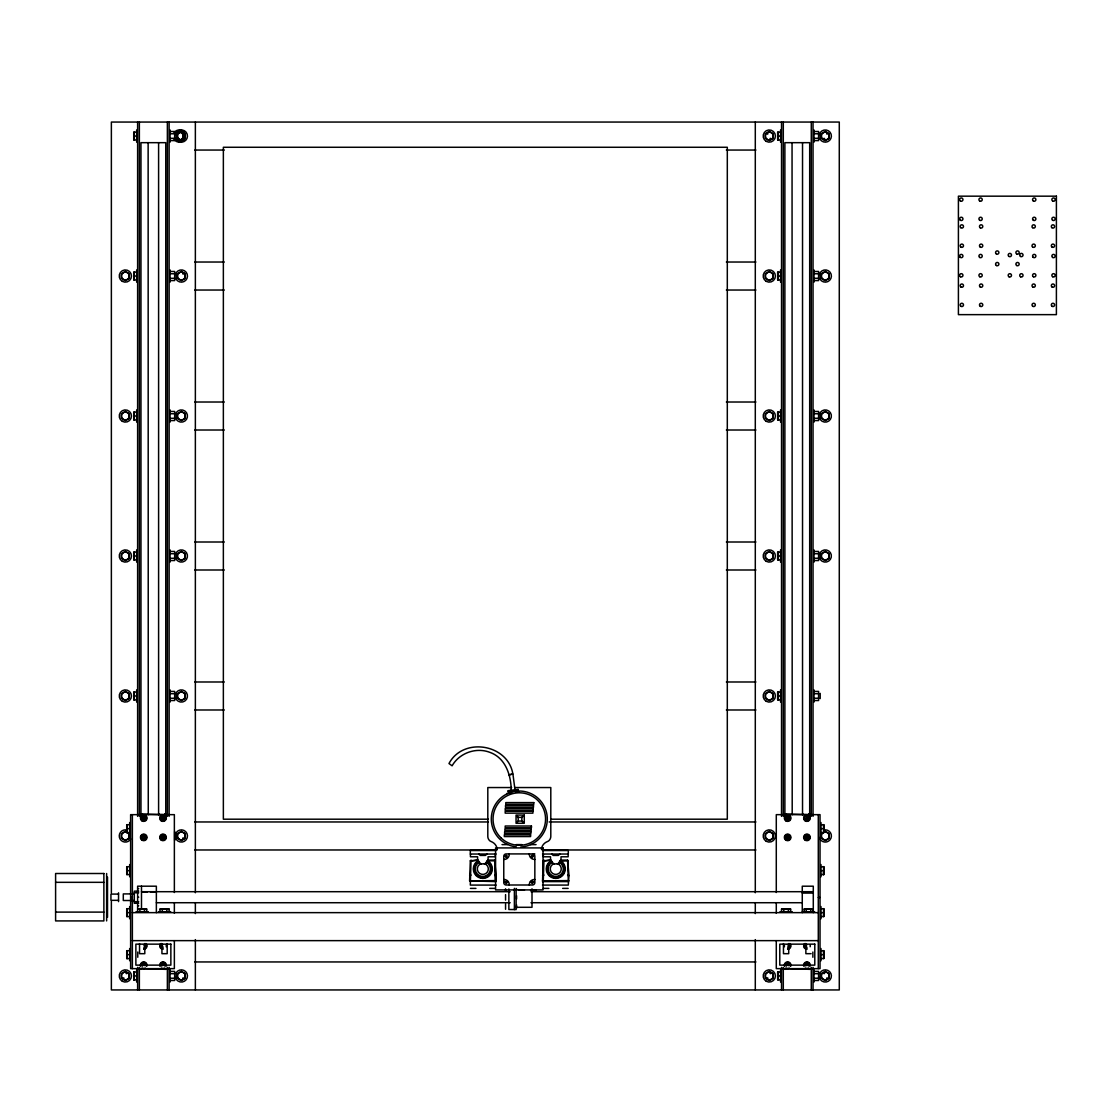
<?xml version="1.0" encoding="UTF-8"?>
<svg xmlns="http://www.w3.org/2000/svg" width="1112" height="1112" viewBox="0 0 1112 1112"><rect width="100%" height="100%" fill="white"/><g stroke="black" fill="none" stroke-linecap="round" stroke-linejoin="round"><path stroke-width="1.5" d="M139.542 943.601L139.542 953.679L144.796 953.679L144.796 943.601M161.935 943.601L161.935 953.679L167.189 953.679L167.189 943.601M783.46 943.601L783.46 953.679L788.714 953.679L788.714 943.601M805.866 943.601L805.866 953.679L811.107 953.679M133.732 138.013L134.079 139.987L134.079 132.119L133.829 137.026M133.829 277.013L134.079 279.974L134.079 272.092M133.732 417.987L134.079 419.961L134.079 412.079M133.829 556.973L134.079 559.934L134.079 552.066M133.732 697.947L134.079 699.921L134.079 692.039L133.829 695.014M127.088 874.588L127.088 866.707L126.824 867.68M777.747 135.08L778.011 132.119L778.011 139.987M777.747 137.026L777.747 139.014M777.747 275.067L778.011 272.092L778.011 279.974M777.747 277.013L777.747 279.001M778.011 419.961L778.011 412.079L777.747 413.052M778.011 559.934L778.011 552.066M777.649 697.947L778.011 699.921L778.011 692.039M778.011 972.013L778.011 979.88L777.747 976.92M777.747 972.986L777.747 974.974M823.825 827.676L823.575 824.715L823.575 832.596L823.825 831.623M823.922 868.681L823.575 866.707L823.575 874.588L823.575 870.654L820.99 870.654M823.825 911.673L823.575 916.58L823.575 908.712L823.922 910.672M823.825 957.599L823.575 958.572L823.575 950.704L823.922 956.612M127.088 828.648L127.088 832.596L127.088 824.715L127.088 828.648L129.659 828.648M126.726 868.681L126.824 873.615M126.824 915.607L127.088 908.712L127.088 916.58M127.088 954.638L127.088 958.572L127.088 950.704L127.088 954.638L129.659 954.638M134.079 975.947L134.079 979.88L134.079 972.013L134.079 975.947L136.665 975.947M141.544 813.956L140.835 814.651L141.127 813.956M141.544 814.651L141.836 813.956M165.605 969.33L165.896 968.635L165.188 969.33M480.078 864.135L477.743 860.09L471.002 861.077L470.306 885.082L496.091 885.082M470.598 880.885L495.354 880.593L494.659 860.09L487.918 860.09L485.583 864.135M550.676 860.09L543.935 861.077L543.24 881.594L542.545 880.885L543.24 860.799L550.676 860.09L553.011 864.135M543.532 880.885L568.288 880.593L567.593 860.09L560.851 860.09L558.516 864.135M785.461 813.956L784.766 814.651L785.058 813.956M785.461 814.651L785.753 813.956M809.522 969.33L809.814 968.635L809.119 969.33M158.46 814.651L158.863 813.956M477.34 860.799L478.424 861.272A8.813 8.813 0 0 0 476.075 874.574A8.813 8.813 0 0 0 489.586 874.574A8.813 8.813 0 0 0 487.237 861.272L488.154 861.091L487.918 860.09M550.273 860.799L551.357 861.272A8.813 8.813 0 0 0 549.008 874.574A8.813 8.813 0 0 0 562.519 874.574A8.813 8.813 0 0 0 560.17 861.272L567.301 860.799M802.377 814.651L802.781 813.956M140.14 814.651L140.835 813.956L166.591 814.651M166.591 968.635L165.896 969.33L140.14 968.635M496.091 881.594L469.611 880.885L470.306 860.799L477.743 860.09M486.861 854.03L485.457 855.434L480.203 855.434L478.799 854.03M494.659 860.09L496.063 875.519L496.063 880.885L495.354 881.594L495.076 880.885M559.795 854.03L558.391 855.434L553.137 855.434L551.747 854.03M567.593 860.09L568.996 875.519L568.288 885.082L542.503 885.082M784.057 814.651L784.766 813.956L810.509 814.651M810.509 968.635L809.814 969.33L784.057 968.635M477.507 861.091L476.103 862.175A9.521 9.521 0 0 0 476.103 875.644A9.521 9.521 0 0 0 489.572 875.644A9.521 9.521 0 0 0 489.572 862.175L488.154 861.091M531.731 855.531L531.216 856.768L532.273 857.588L533.343 856.198L531.731 855.531L533.301 855.628M550.44 861.091L549.036 862.175A9.521 9.521 0 0 0 549.036 875.644A9.521 9.521 0 0 0 562.505 875.644A9.521 9.521 0 0 0 562.505 862.175L561.087 861.091M143.851 947.285L144.977 946.479L143.587 944.547M162.88 944.547L161.754 945.339L163.144 947.285M787.782 947.285L788.769 945.117L787.518 944.547M806.798 944.547L805.811 946.715L807.062 947.285M175.307 133.774L179.24 131.508L183.188 133.774L183.188 138.319L179.24 140.599L175.307 138.319M137.624 911.687L137.624 909.102L142.169 908.754L146.714 909.102L146.714 911.687M160.017 911.687L160.017 909.102L164.562 908.754L169.107 909.102L169.107 911.687M781.541 911.687L781.541 909.102L786.087 908.754L790.632 909.102L790.632 911.687M803.948 911.687L804.504 908.851L811.899 908.754L813.039 909.102L813.039 911.687M137.624 909.102L139.89 909.102L139.89 911.687M160.017 909.102L162.296 909.102L162.296 911.687M781.541 909.102L783.821 909.102L783.821 911.687M803.948 909.102L806.214 909.102L806.214 911.687M495.229 854.03L495.229 856.782L488.071 856.782L488.071 859.548L485.04 863.913L480.634 863.913L477.59 859.548L477.59 856.782L470.432 856.782L470.432 854.03M494.659 861.077L495.354 860.799M469.611 880.885L470.306 880.593M494.659 875.116L495.354 874.824M495.354 875.811L496.063 875.519M568.162 854.03L568.162 856.782L561.004 856.782L561.004 859.548L557.974 863.913L553.567 863.913L550.537 859.548L550.537 856.782L543.365 856.782L543.365 854.03M567.593 861.077L568.288 860.799M542.545 880.885L543.24 880.593M567.593 875.116L568.288 874.824M568.288 875.811L568.996 875.519M509.157 775.022L510.519 774.577M510.992 774.425L512.84 773.841C507.823 743.9 463.162 736.686 448.984 763.541L452.097 765.807C459.381 753.019 476.033 747.028 489.78 752.324C505.779 757.897 511.298 775.815 511.228 791.244M509.06 774.689L512.938 774.174L515.12 790.729M507.85 790.729L518.261 789.353M507.962 791.591L518.373 790.229M506.669 793.523L511.659 792.87M515.996 792.3L519.221 791.883M170.066 131.508L174.667 131.508L174.667 140.599L170.066 140.599M813.998 131.508L818.585 131.508L818.585 140.599L813.998 140.599M136.665 132.119L133.732 132.119L133.732 139.987L136.665 139.987M780.582 132.119L777.649 132.119L777.649 139.987L780.582 139.987M170.066 133.774L174.667 133.774M813.998 133.774L818.585 133.774M134.079 136.053L136.665 136.053M778.011 136.053L780.582 136.053M170.066 138.319L174.667 138.319M813.998 138.319L818.585 138.319M194.767 150.05L224.29 150.05M726.358 150.05L755.896 150.05M194.767 262.029L224.29 262.029M726.358 262.029L755.896 262.029M170.066 271.481L174.667 271.481L174.667 280.585L170.066 280.585M813.998 271.481L818.585 271.481L818.585 280.585L813.998 280.585M136.665 272.092L133.732 272.092L133.732 279.974L136.665 279.974M780.582 272.092L777.649 272.092L777.649 279.974L780.582 279.974M170.066 273.76L174.667 273.76M813.998 273.76L818.585 273.76M136.665 276.04L134.079 276.04L133.732 274.066M778.011 276.04L780.582 276.04M170.066 278.306L174.667 278.306M813.998 278.306L818.585 278.306M194.767 290.037L224.29 290.037M726.358 290.037L755.896 290.037M194.767 402.016L224.29 402.016M726.358 402.016L755.896 402.016M170.066 411.468L174.667 411.468L174.667 420.572L170.066 420.572M813.998 411.468L818.585 411.468L818.585 420.572L813.998 420.572M136.665 412.079L133.732 412.079L133.732 419.961L136.665 419.961M780.582 412.079L777.649 412.079L777.649 419.961L780.582 419.961M170.066 413.747L174.667 413.747M813.998 413.747L818.585 413.747M136.665 416.013L134.079 416.013L133.732 414.053M778.011 416.013L780.582 416.013M170.066 418.293L174.667 418.293M813.998 418.293L818.585 418.293M194.767 430.01L224.29 430.01M726.358 430.01L755.896 430.01M194.767 542.003L224.29 542.003M726.358 542.003L755.896 542.003M170.066 551.455L174.667 551.455L174.667 560.545L170.066 560.545M813.998 551.455L818.585 551.455L818.585 560.545L813.998 560.545M136.665 552.066L133.732 552.066L133.732 559.934L136.665 559.934M780.582 552.066L777.649 552.066L777.649 559.934L780.582 559.934M170.066 553.72L174.667 553.72M813.998 553.72L818.585 553.72M134.079 556L136.665 556M778.011 556L780.582 556M170.066 558.28L174.667 558.28M813.998 558.28L818.585 558.28M194.767 569.997L224.29 569.997M726.358 569.997L755.896 569.997M194.767 681.99L224.29 681.99M726.358 681.99L755.896 681.99M170.066 691.428L174.667 691.428L174.667 700.532L170.066 700.532M813.998 691.428L818.585 691.428L818.585 700.532L813.998 700.532M136.665 692.039L133.732 692.039L133.732 699.921L136.665 699.921M780.582 692.039L777.649 692.039L777.649 699.921L780.582 699.921M170.066 693.707L174.667 693.707M813.998 693.707L818.585 693.707M134.079 695.987L136.665 695.987M778.011 695.987L780.582 695.987M170.066 698.253L174.667 698.253M813.998 698.253L818.585 698.253M194.767 709.984L224.29 709.984M726.358 709.984L755.896 709.984M511.645 787.546L487.807 787.546L487.807 836.363A5.907 5.907 0 0 0 490.142 841.061L492.588 842.257A9.16 9.16 0 0 1 497.203 849.29M515.037 787.546L550.801 787.546L550.801 836.363A5.907 5.907 0 0 1 548.452 841.061L546.006 842.257A9.16 9.16 0 0 0 541.391 849.29M488.321 819.197L223.359 819.197L223.359 147.27L727.304 147.27L727.304 819.197L550.662 819.197M194.767 821.963L488.363 821.963M549.161 821.963L755.896 821.963M129.659 824.715L126.726 824.715L126.726 832.596L129.659 832.596M820.99 824.715L823.922 824.715L823.922 832.596L820.99 832.596M820.99 828.648L823.575 828.648L823.922 830.622M502.012 844.606L507.517 844.606M516.274 844.606L521.792 844.606M530.549 844.606L536.053 844.606M194.767 849.971L497.05 849.971M542.211 849.971L755.896 849.971M496.091 850.527L470.306 850.527L470.306 854.03L496.091 854.03M542.503 850.527L568.288 850.527L568.288 854.03L542.503 854.03M534.844 853.919L505.974 853.919A2.405 2.405 0 0 0 503.764 856.143L503.764 882.789A2.405 2.405 0 0 0 505.974 884.999L532.62 884.999A2.405 2.405 0 0 0 534.844 882.789L534.844 856.143A2.405 2.405 0 0 0 532.62 853.919M505.585 855.628L506.419 855.628M488.321 860.799L494.367 860.799M129.659 866.707L126.726 866.707L126.726 874.588L129.659 874.588M820.99 866.707L823.922 866.707L823.922 874.588L820.99 874.588M127.088 870.654L129.659 870.654M504.681 881.594L508.128 881.594M530.48 881.594L533.913 881.594M542.503 881.594L568.288 881.594L568.01 880.885M55.6 882.33L103.875 882.33M470.432 888.391L475.95 888.391M489.725 888.391L495.229 888.391M543.365 888.391L548.883 888.391M562.658 888.391L568.162 888.391M137.624 888.641L138.722 888.641M518.97 890.142L524.489 890.142M530.521 890.142L536.026 890.142M138.722 891.143L134.316 891.143L134.316 903.278L138.722 903.278M141.488 891.699L510.186 891.699M530.994 891.699L801.557 891.699M802.266 891.699L813.289 891.699M142.03 891.977L147.548 891.977M150.301 891.977L155.819 891.977M805.032 891.977L810.537 891.977M134.316 892.755L138.722 892.755M802.266 893.075L813.289 893.075M134.316 893.909L123.293 893.909L123.293 900.511L134.316 900.511M118.539 894.09L110.936 894.09L110.936 900.331L118.539 900.331M137.624 897.217L138.722 897.217M130.618 897.481L132.37 897.481M818.293 897.481L820.03 897.481M134.316 901.693L138.722 901.693M156.361 902.722L510.186 902.722M530.994 902.722L801.557 902.722M137.624 905.78L138.722 905.78M515.982 907.295L532.009 907.295L532.009 888.78M129.659 908.712L126.726 908.712L126.726 916.58L129.659 916.58M146.047 908.754L137.624 908.782L137.624 886.194L156.361 886.194L156.361 912.646M160.684 908.754L168.44 908.754M782.209 908.754L789.965 908.754M804.615 908.754L812.372 908.754M820.99 908.712L823.922 908.712L823.922 916.58L820.99 916.58M136.053 911.687L148.285 911.687M158.446 911.687L170.678 911.687M779.971 911.687L792.203 911.687M802.377 911.687L814.609 911.687M55.6 912.104L103.875 912.104M127.088 912.646L129.659 912.646M132.37 912.646L818.293 912.646M820.99 912.646L823.575 912.646M132.37 940.641L818.293 940.641M129.659 950.704L126.726 950.704L126.726 958.572L129.659 958.572M820.99 950.704L823.922 950.704L823.922 958.572L820.99 958.572M820.99 954.638L823.575 954.638M194.767 961.949L755.896 961.949M170.066 971.401L174.667 971.401L174.667 980.492L170.066 980.492M813.998 971.401L818.585 971.401L818.585 980.492L813.998 980.492M136.665 972.013L133.732 972.013L133.732 979.88L136.665 979.88M780.582 972.013L777.649 972.013L777.649 979.88L780.582 979.88M170.066 973.681L174.667 973.681M813.998 973.681L818.585 973.681M778.011 975.947L780.582 975.947M170.066 978.226L174.667 978.226M813.998 978.226L818.585 978.226M543.24 860.799L543.935 861.077M568.288 880.593L568.996 880.885M543.24 874.824L543.935 875.116M542.545 875.519L543.24 875.811M470.306 860.799L471.002 861.077M495.354 880.593L496.063 880.885M470.306 874.824L471.002 875.116M469.611 875.519L470.306 875.811M813.039 909.102L810.759 909.102L810.759 911.687M790.632 909.102L788.366 909.102L788.366 911.687M169.107 909.102L166.842 909.102L166.842 911.687M146.714 909.102L144.435 909.102L144.435 911.687M809.119 813.956L809.814 814.651L809.522 813.956M785.461 969.33L784.766 968.635L785.058 969.33M165.188 813.956L165.896 814.651L165.605 813.956M791.8 813.956L792.203 814.651L792.05 142.67M560.851 860.09L561.268 860.799M147.868 813.956L148.271 814.651L148.132 142.67M808.827 813.956L809.119 814.651M785.461 968.635L785.753 969.33M543.935 860.09L544.227 860.799M471.002 860.09L471.293 860.799M164.91 813.956L165.188 814.651M140.835 968.635L141.127 969.33M777.649 414.053L777.747 415.04M777.649 417.987L777.747 418.974M777.649 554.026L777.747 555.027M777.649 557.974L777.747 558.961M808.188 965.772L806.798 963.826L805.811 966.008M777.649 694.013L777.747 695.014M788.894 965.772L787.518 963.826L786.518 966.008M133.732 554.026L133.829 555.027M164.27 965.772L162.88 963.826L161.893 966.008M144.977 965.772L143.587 963.826L142.6 966.008M820.99 822.532L820.99 834.764M820.99 864.538L820.99 876.77M820.99 906.53L820.99 918.762M820.99 948.522L820.99 960.754M820.197 133.426L820.197 138.68M820.197 273.413L820.197 278.653M820.197 413.386L820.197 418.64M820.197 553.373L820.197 558.627M820.197 693.36L820.197 698.614M820.197 973.32L820.197 978.574M818.293 814.651L818.293 968.635M813.998 129.937L813.998 142.169M813.998 269.924L813.998 282.156M813.998 409.897L813.998 422.129M813.998 549.884L813.998 562.116M813.998 689.871L813.998 702.103M813.998 969.831L813.998 982.063M813.289 912.646L813.289 886.194L802.266 886.194L802.266 912.646M813.039 122.056L813.039 816.375M812.872 952.011L812.872 957.265M813.039 967.384L813.039 989.944M811.287 122.056L811.287 816.375M811.287 967.384L811.287 989.944M809.689 814.762L809.689 142.67L784.891 142.67L784.891 814.762M802.53 142.67L802.53 814.762M783.293 122.056L783.293 816.375M783.293 967.384L783.293 989.944M781.541 122.056L781.541 816.375M781.541 967.384L781.541 989.944M780.582 129.937L780.582 142.169M780.582 269.924L780.582 282.156M780.582 409.897L780.582 422.129M780.582 549.884L780.582 562.116M780.582 689.871L780.582 702.103M780.582 969.831L780.582 982.063M776.287 892.505L776.287 814.651L820.03 814.651L820.03 968.635L776.287 968.635L776.287 940.641M776.287 902.888L776.287 913.272M755.298 122.056L755.298 892.741M755.298 903.152L755.298 913.577M755.298 939.612L755.298 989.944M516.58 889.044L516.58 889.864M516.58 895.716L516.58 899.024M516.58 904.876L516.58 908.184M516.135 888.46L516.135 909.588L508.865 909.505L508.865 888.933M514.383 888.349L514.383 909.588M505.557 888.794L505.557 890.976M505.557 894.618L505.557 900.136M505.557 903.778L505.557 909.282M195.364 122.056L195.364 892.741M195.364 903.152L195.364 913.577M195.364 939.612L195.364 989.944M176.28 133.426L176.28 138.68M176.28 273.413L176.28 278.653M176.28 413.386L176.28 418.64M176.28 553.373L176.28 558.627M176.28 693.36L176.28 698.614M176.28 833.347L176.28 838.587M176.28 973.32L176.28 978.574M174.667 831.415L174.667 840.519M174.362 892.505L174.362 814.651L130.618 814.651L130.618 968.635L174.362 968.635L174.362 940.641M174.362 902.888L174.362 913.272M170.066 129.937L170.066 142.169M170.066 269.924L170.066 282.156M170.066 409.897L170.066 422.129M170.066 549.884L170.066 562.116M170.066 689.871L170.066 702.103M170.066 969.831L170.066 982.063M169.121 122.056L169.121 816.375M169.121 967.384L169.121 989.944M167.37 122.056L167.37 816.375M167.37 967.384L167.37 989.944M165.771 814.762L165.771 142.67L140.96 142.67L140.96 814.762M158.599 142.67L158.599 814.762M141.488 886.194L141.488 909.421M139.361 122.056L139.361 816.375M139.361 967.384L139.361 989.944M137.777 952.011L137.777 957.265M137.624 122.056L137.624 816.375M137.624 967.384L137.624 989.944M136.665 129.937L136.665 142.169M136.665 269.924L136.665 282.156M136.665 409.897L136.665 422.129M136.665 549.884L136.665 562.116M136.665 689.871L136.665 702.103M136.665 969.831L136.665 982.063M132.37 814.651L132.37 968.635M129.659 822.532L129.659 834.764M129.659 864.538L129.659 876.77M129.659 906.53L129.659 918.762M129.659 948.522L129.659 960.754M118.539 892.797L118.539 901.623M111.367 892.741L111.367 122.056L839.282 122.056L839.282 989.944L111.367 989.944L111.367 901.429M107.516 877.09L107.516 917.331M106.627 873.504L106.627 920.917M484.262 863.593A5.504 5.504 0 0 1 487.348 872.072A5.504 5.504 0 0 1 478.313 872.072A5.504 5.504 0 0 1 481.413 863.593M486.611 862.37A7.548 7.548 0 0 1 488.613 873.768A7.548 7.548 0 0 1 477.048 873.768A7.548 7.548 0 0 1 479.063 862.37M487.028 861.647A8.396 8.396 0 0 1 489.266 874.31A8.396 8.396 0 0 1 476.409 874.31A8.396 8.396 0 0 1 478.633 861.647M559.544 862.37A7.548 7.548 0 0 1 561.546 873.768A7.548 7.548 0 0 1 549.981 873.768A7.548 7.548 0 0 1 551.997 862.37M559.962 861.647A8.396 8.396 0 0 1 562.199 874.31A8.396 8.396 0 0 1 549.342 874.31A8.396 8.396 0 0 1 551.566 861.647M557.195 863.593A5.504 5.504 0 0 1 560.281 872.072A5.504 5.504 0 0 1 551.246 872.072A5.504 5.504 0 0 1 554.346 863.593M503.764 879.495A5.185 5.185 0 0 1 509.268 884.999M529.326 884.999A5.087 5.087 0 0 1 534.844 879.495M534.844 859.437A5.185 5.185 0 0 1 529.326 853.919M509.268 853.919A5.087 5.087 0 0 1 503.764 859.437M516.371 846.885A27.995 27.995 0 0 1 495.813 803.781A27.995 27.995 0 0 1 543.546 805.046A27.995 27.995 0 0 1 520.763 846.996M789.02 943.532A2.752 2.752 0 0 1 787.643 948.675M789.075 945.089A1.654 1.654 0 0 1 789.298 945.909M806.937 948.675A2.752 2.752 0 0 1 805.561 943.532M805.769 947.077A1.654 1.654 0 0 1 805.505 946.743M804.268 965.911A2.752 2.752 0 0 1 806.937 962.45A2.752 2.752 0 0 1 809.592 965.911M805.338 964.771A1.654 1.654 0 0 1 807.368 963.604A1.654 1.654 0 0 1 808.535 965.633M784.989 965.911A2.752 2.752 0 0 1 787.643 962.45A2.752 2.752 0 0 1 790.312 965.911M786.045 965.633A1.654 1.654 0 0 1 787.213 963.604A1.654 1.654 0 0 1 789.242 964.771M789.075 818.918A1.654 1.654 0 0 1 786.476 819.252A1.654 1.654 0 0 1 786.823 816.653M787.643 816.43A1.654 1.654 0 0 1 789.298 818.084M805.769 816.917A1.654 1.654 0 0 1 808.202 817.028A1.654 1.654 0 0 1 807.882 819.447A1.654 1.654 0 0 1 805.505 818.918M805.338 836.947A1.654 1.654 0 0 1 807.882 836.029A1.654 1.654 0 0 1 807.882 838.726A1.654 1.654 0 0 1 805.338 837.809M789.242 837.809A1.654 1.654 0 0 1 786.698 838.726A1.654 1.654 0 0 1 786.698 836.029A1.654 1.654 0 0 1 789.242 836.947M145.102 943.532A2.752 2.752 0 0 1 143.726 948.675M145.158 945.089A1.654 1.654 0 0 1 145.38 945.909M163.005 948.675A2.752 2.752 0 0 1 161.629 943.532M161.838 947.077A1.654 1.654 0 0 1 161.574 946.743M160.35 965.911A2.752 2.752 0 0 1 163.005 962.45A2.752 2.752 0 0 1 165.674 965.911M161.421 965.633A1.654 1.654 0 0 1 163.005 963.548A1.654 1.654 0 0 1 164.604 965.633M141.057 965.911A2.752 2.752 0 0 1 143.726 962.45A2.752 2.752 0 0 1 146.381 965.911M142.127 965.633A1.654 1.654 0 0 1 143.295 963.604A1.654 1.654 0 0 1 145.324 964.771M145.158 818.918A1.654 1.654 0 0 1 142.558 819.252A1.654 1.654 0 0 1 142.892 816.653M144.157 816.486A1.654 1.654 0 0 1 145.38 818.084M145.324 837.809A1.654 1.654 0 0 1 142.767 838.726A1.654 1.654 0 0 1 142.767 836.029A1.654 1.654 0 0 1 145.324 836.947M145.38 968.066A3.308 3.308 0 0 1 142.072 968.066M140.529 966.064A3.308 3.308 0 0 1 143.726 961.894A3.308 3.308 0 0 1 146.923 966.064M146.061 943.574A3.308 3.308 0 0 1 143.726 949.217M166.202 945.061A3.308 3.308 0 0 1 166.202 946.771M163.005 949.217A3.308 3.308 0 0 1 160.67 943.574M159.822 966.064A3.308 3.308 0 0 1 163.005 961.894A3.308 3.308 0 0 1 166.202 966.064M164.659 968.066A3.308 3.308 0 0 1 161.351 968.066M823.7 830.052A6.116 6.116 0 0 1 831.192 834.389A6.116 6.116 0 0 1 826.869 841.867A6.116 6.116 0 0 1 819.377 837.544M819.377 554.415A6.116 6.116 0 0 1 828.787 550.996A6.116 6.116 0 0 1 828.787 561.004A6.116 6.116 0 0 1 819.377 557.585M824.604 138.583A2.627 2.627 0 0 1 823.978 138.319M826.591 133.774A2.627 2.627 0 0 1 827.147 134.191M819.377 134.469A6.116 6.116 0 0 1 828.343 130.757A6.116 6.116 0 0 1 829.608 140.376A6.116 6.116 0 0 1 819.989 139.111M827.147 977.809A2.627 2.627 0 0 1 826.591 978.226M823.978 973.681A2.627 2.627 0 0 1 824.604 973.417M819.989 972.889A6.116 6.116 0 0 1 829.608 971.624A6.116 6.116 0 0 1 828.343 981.243A6.116 6.116 0 0 1 819.377 977.531M819.377 274.455A6.116 6.116 0 0 1 828.343 270.73A6.116 6.116 0 0 1 829.608 280.363A6.116 6.116 0 0 1 819.989 279.098M819.377 414.428A6.116 6.116 0 0 1 828.787 411.009A6.116 6.116 0 0 1 828.787 421.031A6.116 6.116 0 0 1 819.377 417.598M770.602 138.319A2.627 2.627 0 0 1 769.977 138.583M767.433 134.191A2.627 2.627 0 0 1 767.975 133.774M767.975 978.226A2.627 2.627 0 0 1 767.433 977.809M769.977 973.417A2.627 2.627 0 0 1 770.602 973.681M175.46 694.402A6.116 6.116 0 0 1 184.87 690.969A6.116 6.116 0 0 1 184.87 700.991A6.116 6.116 0 0 1 175.46 697.572M175.46 414.428A6.116 6.116 0 0 1 184.87 411.009A6.116 6.116 0 0 1 184.87 421.031A6.116 6.116 0 0 1 175.46 417.598M182.674 133.774A2.627 2.627 0 0 1 183.216 134.191M175.46 134.469A6.116 6.116 0 0 1 184.425 130.757A6.116 6.116 0 0 1 185.69 140.376A6.116 6.116 0 0 1 176.071 139.111M175.46 554.415A6.116 6.116 0 0 1 184.87 550.996A6.116 6.116 0 0 1 184.87 561.004A6.116 6.116 0 0 1 175.46 557.585M183.216 837.822A2.627 2.627 0 0 1 182.674 838.239M176.071 832.902A6.116 6.116 0 0 1 185.69 831.637A6.116 6.116 0 0 1 184.425 841.27A6.116 6.116 0 0 1 175.46 837.544M183.216 977.809A2.627 2.627 0 0 1 182.674 978.226M176.071 972.889A6.116 6.116 0 0 1 185.69 971.624A6.116 6.116 0 0 1 184.425 981.243A6.116 6.116 0 0 1 175.46 977.531M182.674 273.76A2.627 2.627 0 0 1 183.216 274.178M175.46 274.455A6.116 6.116 0 0 1 184.425 270.73A6.116 6.116 0 0 1 185.69 280.363A6.116 6.116 0 0 1 176.071 279.098M124.057 978.226A2.627 2.627 0 0 1 123.515 977.809M126.045 973.417A2.627 2.627 0 0 1 126.685 973.681M130.66 839.018A6.116 6.116 0 0 1 122.779 841.506A6.116 6.116 0 0 1 119.623 833.875A6.116 6.116 0 0 1 126.949 830.052M176.224 133.523A3.934 3.934 0 0 1 181.951 133.19A3.934 3.934 0 0 1 181.951 138.917A3.934 3.934 0 0 1 176.224 138.583M178.559 138.583A2.627 2.627 0 0 1 177.934 138.319M173.945 132.995A6.116 6.116 0 0 1 183.174 131.369A6.116 6.116 0 0 1 183.174 140.737A6.116 6.116 0 0 1 173.945 139.111M810.134 945.061A3.308 3.308 0 0 1 810.134 946.771M806.937 949.217A3.308 3.308 0 0 1 804.601 943.574M803.74 966.064A3.308 3.308 0 0 1 806.937 961.894A3.308 3.308 0 0 1 810.134 966.064M808.591 968.066A3.308 3.308 0 0 1 805.283 968.066M789.979 943.574A3.308 3.308 0 0 1 787.643 949.217M784.447 946.771A3.308 3.308 0 0 1 784.447 945.061M784.447 966.064A3.308 3.308 0 0 1 787.643 961.894A3.308 3.308 0 0 1 790.841 966.064M789.298 968.066A3.308 3.308 0 0 1 785.989 968.066M505.251 856.198C506.599 860.41 508.531 853.224 505.251 856.198M505.251 882.15C506.599 886.361 508.531 879.189 505.251 882.15M531.216 882.15C532.565 886.361 534.483 879.189 531.216 882.15M143.587 816.722L142.475 817.515L143.851 819.461L144.838 817.292L143.587 816.722M162.88 816.722L161.754 817.515L163.144 819.461L164.131 817.292L162.88 816.722M143.587 836.002L142.475 836.808L143.851 838.754L144.838 836.572L143.587 836.002M162.88 836.002L161.754 836.808L163.144 838.754L164.131 836.572L162.88 836.002M787.518 816.722L786.518 818.891L787.782 819.461L788.769 817.292L787.518 816.722M806.798 816.722L805.811 818.891L807.062 819.461L808.049 817.292L806.798 816.722M787.518 836.002L786.518 838.184L787.782 838.754L788.769 836.572L787.518 836.002M806.798 836.002L805.686 836.808L807.062 838.754L808.049 836.572L806.798 836.002M181.367 131.508L177.42 133.774L177.42 138.319L181.367 140.599L185.301 138.319L185.301 133.774L181.367 131.508M125.364 271.481L121.43 273.76L121.43 278.306L125.364 280.585L129.312 278.306L129.312 273.76L125.364 271.481M181.367 271.481L177.42 273.76L177.42 278.306L181.367 280.585L185.301 278.306L185.301 273.76L181.367 271.481M125.364 411.468L121.43 413.747L121.43 418.293L125.364 420.558L129.312 418.293L129.312 413.747L125.364 411.468M181.367 411.468L177.42 413.747L177.42 418.293L181.367 420.558L185.301 418.293L185.301 413.747L181.367 411.468M769.296 131.508L765.362 133.774L765.362 138.319L769.296 140.599L773.229 138.319L773.229 133.774L769.296 131.508M825.285 131.508L821.351 133.774L821.351 138.319L825.285 140.599L829.218 138.319L829.218 133.774L825.285 131.508M125.364 551.455L121.43 553.72L121.43 558.28L125.364 560.545L129.312 558.28L129.312 553.72L125.364 551.455M181.367 551.455L177.42 553.72L177.42 558.28L181.367 560.545L185.301 558.28L185.301 553.72L181.367 551.455M769.296 271.481L765.362 273.76L765.362 278.306L769.296 280.585L773.229 278.306L773.229 273.76L769.296 271.481M825.285 271.481L821.351 273.76L821.351 278.306L825.285 280.585L829.218 278.306L829.218 273.76L825.285 271.481M125.364 691.442L121.43 693.707L121.43 698.253L125.364 700.532L129.312 698.253L129.312 693.707L125.364 691.442M181.367 691.442L177.42 693.707L177.42 698.253L181.367 700.532L185.301 698.253L185.301 693.707L181.367 691.442M769.296 411.468L765.362 413.747L765.362 418.293L769.296 420.558L773.229 418.293L773.229 413.747L769.296 411.468M825.285 411.468L821.351 413.747L821.351 418.293L825.285 420.558L829.218 418.293L829.218 413.747L825.285 411.468M125.364 831.415L121.43 833.694L121.43 838.239L125.364 840.519L129.312 838.239L129.312 833.694L125.364 831.415M181.367 831.415L177.42 833.694L177.42 838.239L181.367 840.519L185.301 838.239L185.301 833.694L181.367 831.415M769.296 551.455L765.362 553.72L765.362 558.28L769.296 560.545L773.229 558.28L773.229 553.72L769.296 551.455M825.285 551.455L821.351 553.72L821.351 558.28L825.285 560.545L829.218 558.28L829.218 553.72L825.285 551.455M125.364 971.401L121.43 973.681L121.43 978.226L125.364 980.492L129.312 978.226L129.312 973.681L125.364 971.401M181.367 971.401L177.42 973.681L177.42 978.226L181.367 980.492L185.301 978.226L185.301 973.681L181.367 971.401M769.296 691.442L765.362 693.707L765.362 698.253L769.296 700.532L773.229 698.253L773.229 693.707L769.296 691.442M769.296 831.415L765.362 833.694L765.362 838.239L769.296 840.519L773.229 838.239L773.229 833.694L769.296 831.415M825.285 831.415L821.351 833.694L821.351 838.239L825.285 840.519L829.218 838.239L829.218 833.694L825.285 831.415M769.296 971.401L765.362 973.681L765.362 978.226L769.296 980.492L773.229 978.226L773.229 973.681L769.296 971.401M825.285 971.401L821.351 973.681L821.351 978.226L825.285 980.492L829.218 978.226L829.218 973.681L825.285 971.401M1056.4 196.171L958.405 196.171L958.405 314.64L1056.4 314.64L1056.4 196.171M533.788 802.6L505.793 802.6L505.793 804.351L533.788 804.351L533.788 802.6M533.496 805.533L505.501 805.533L505.501 807.27L533.496 807.27L533.496 805.533M533.204 808.452L505.209 808.452L505.209 810.203L533.204 810.203L533.204 808.452M532.912 811.246L505.195 811.246L505.195 813.136L532.912 813.136L532.912 811.246M524.266 815.068L516.051 815.068L516.051 823.283L524.266 823.283L524.266 815.068M531.453 826.021L505.195 826.021L505.195 827.773L531.453 827.773L531.453 826.021M531.161 828.954L504.904 828.954L504.904 830.706L531.161 830.706L531.161 828.954M530.869 831.887L504.612 831.887L504.612 833.625L530.869 833.625L530.869 831.887M530.577 834.806L504.32 834.806L504.32 836.558L530.577 836.558L530.577 834.806M543.031 847.914L495.577 847.914L495.577 889.906L543.031 889.906L543.031 847.914M103.875 873.504L55.6 873.504L55.6 920.917L103.875 920.917L103.875 873.504M170.859 944.144L135.873 944.144L135.873 965.133L170.859 965.133L170.859 944.144M814.79 944.144L779.79 944.144L779.79 965.133L814.79 965.133L814.79 944.144M522.946 816.277A4.253 4.253 0 0 0 522.946 822.143A4.253 4.253 0 0 0 517.094 822.143A4.253 4.253 0 0 0 517.094 816.277A4.253 4.253 0 0 0 522.946 816.277M500.734 837.6A26.243 26.243 0 0 0 544.658 825.827A26.243 26.243 0 0 0 512.507 793.69A26.243 26.243 0 0 0 500.734 837.6M1033.396 201.036A1.654 1.654 0 0 0 1035.884 199.604A1.654 1.654 0 0 0 1033.396 198.172A1.654 1.654 0 0 0 1033.396 201.036M960.462 201.036A1.654 1.654 0 0 0 962.95 199.604A1.654 1.654 0 0 0 960.462 198.172A1.654 1.654 0 0 0 960.462 201.036M1052.147 247.156A1.654 1.654 0 0 0 1054.621 245.724A1.654 1.654 0 0 0 1052.147 244.292A1.654 1.654 0 0 0 1052.147 247.156M980.311 287.063A1.654 1.654 0 0 0 982.786 285.631A1.654 1.654 0 0 0 980.311 284.199A1.654 1.654 0 0 0 980.311 287.063M1033.062 257.206A1.654 1.654 0 0 0 1035.828 256.455A1.654 1.654 0 0 0 1033.799 254.44A1.654 1.654 0 0 0 1033.062 257.206M1033.396 276.749A1.654 1.654 0 0 0 1035.884 275.317A1.654 1.654 0 0 0 1033.396 273.886A1.654 1.654 0 0 0 1033.396 276.749M960.671 227.612A1.654 1.654 0 0 0 963.437 226.862A1.654 1.654 0 0 0 961.421 224.846A1.654 1.654 0 0 0 960.671 227.612M979.755 201.036A1.654 1.654 0 0 0 982.243 199.604A1.654 1.654 0 0 0 979.755 198.172A1.654 1.654 0 0 0 979.755 201.036M980.311 227.863A1.654 1.654 0 0 0 982.786 226.431A1.654 1.654 0 0 0 980.311 224.999A1.654 1.654 0 0 0 980.311 227.863M961.018 247.156A1.654 1.654 0 0 0 963.492 245.724A1.654 1.654 0 0 0 961.018 244.292A1.654 1.654 0 0 0 961.018 247.156M1052.689 201.036A1.654 1.654 0 0 0 1055.177 199.604A1.654 1.654 0 0 0 1052.689 198.172A1.654 1.654 0 0 0 1052.689 201.036M1051.799 227.612A1.654 1.654 0 0 0 1054.565 226.862A1.654 1.654 0 0 0 1052.536 224.846A1.654 1.654 0 0 0 1051.799 227.612M979.755 220.315A1.654 1.654 0 0 0 982.243 218.883A1.654 1.654 0 0 0 979.755 217.452A1.654 1.654 0 0 0 979.755 220.315M960.462 220.315A1.654 1.654 0 0 0 962.95 218.883A1.654 1.654 0 0 0 960.462 217.452A1.654 1.654 0 0 0 960.462 220.315M1052.147 306.342A1.654 1.654 0 0 0 1054.621 304.91A1.654 1.654 0 0 0 1052.147 303.479A1.654 1.654 0 0 0 1052.147 306.342M1009.001 276.777A1.654 1.654 0 0 0 1011.489 275.345A1.654 1.654 0 0 0 1009.001 273.913A1.654 1.654 0 0 0 1009.001 276.777M960.462 276.749A1.654 1.654 0 0 0 962.95 275.317A1.654 1.654 0 0 0 960.462 273.886A1.654 1.654 0 0 0 960.462 276.749M980.311 306.342A1.654 1.654 0 0 0 982.786 304.91A1.654 1.654 0 0 0 980.311 303.479A1.654 1.654 0 0 0 980.311 306.342M1032.853 306.342A1.654 1.654 0 0 0 1035.328 304.91A1.654 1.654 0 0 0 1032.853 303.479A1.654 1.654 0 0 0 1032.853 306.342M980.311 247.156A1.654 1.654 0 0 0 982.786 245.724A1.654 1.654 0 0 0 980.311 244.292A1.654 1.654 0 0 0 980.311 247.156M1052.689 220.315A1.654 1.654 0 0 0 1055.177 218.883A1.654 1.654 0 0 0 1052.689 217.452A1.654 1.654 0 0 0 1052.689 220.315M1052.689 276.749A1.654 1.654 0 0 0 1055.177 275.317A1.654 1.654 0 0 0 1052.689 273.886A1.654 1.654 0 0 0 1052.689 276.749M1052.689 257.47A1.654 1.654 0 0 0 1055.177 256.038A1.654 1.654 0 0 0 1052.689 254.606A1.654 1.654 0 0 0 1052.689 257.47M961.018 287.063A1.654 1.654 0 0 0 963.492 285.631A1.654 1.654 0 0 0 961.018 284.199A1.654 1.654 0 0 0 961.018 287.063M1016.716 265.532A1.654 1.654 0 0 0 1019.19 264.1A1.654 1.654 0 0 0 1016.716 262.668A1.654 1.654 0 0 0 1016.716 265.532M979.755 276.749A1.654 1.654 0 0 0 982.243 275.317A1.654 1.654 0 0 0 979.755 273.886A1.654 1.654 0 0 0 979.755 276.749M979.755 257.47A1.654 1.654 0 0 0 982.243 256.038A1.654 1.654 0 0 0 979.755 254.606A1.654 1.654 0 0 0 979.755 257.47M1032.853 287.063A1.654 1.654 0 0 0 1035.328 285.631A1.654 1.654 0 0 0 1032.853 284.199A1.654 1.654 0 0 0 1032.853 287.063M1033.396 220.315A1.654 1.654 0 0 0 1035.884 218.883A1.654 1.654 0 0 0 1033.396 217.452A1.654 1.654 0 0 0 1033.396 220.315M960.129 257.206A1.654 1.654 0 0 0 962.895 256.455A1.654 1.654 0 0 0 960.865 254.44A1.654 1.654 0 0 0 960.129 257.206M1032.506 227.612A1.654 1.654 0 0 0 1035.272 226.862A1.654 1.654 0 0 0 1033.243 224.846A1.654 1.654 0 0 0 1032.506 227.612M1032.506 246.892A1.654 1.654 0 0 0 1035.272 246.155A1.654 1.654 0 0 0 1033.243 244.126A1.654 1.654 0 0 0 1032.506 246.892M1052.147 287.063A1.654 1.654 0 0 0 1054.621 285.631A1.654 1.654 0 0 0 1052.147 284.199A1.654 1.654 0 0 0 1052.147 287.063M961.018 306.342A1.654 1.654 0 0 0 963.492 304.91A1.654 1.654 0 0 0 961.018 303.479A1.654 1.654 0 0 0 961.018 306.342M1020.552 256.469A1.654 1.654 0 0 0 1023.04 255.037A1.654 1.654 0 0 0 1020.552 253.605A1.654 1.654 0 0 0 1020.552 256.469M1008.667 256.219A1.654 1.654 0 0 0 1011.433 255.468A1.654 1.654 0 0 0 1009.404 253.453A1.654 1.654 0 0 0 1008.667 256.219M1020.552 276.777A1.654 1.654 0 0 0 1023.04 275.345A1.654 1.654 0 0 0 1020.552 273.913A1.654 1.654 0 0 0 1020.552 276.777M1016.716 253.981A1.654 1.654 0 0 0 1019.19 252.549A1.654 1.654 0 0 0 1016.716 251.117A1.654 1.654 0 0 0 1016.716 253.981M996.408 253.981A1.654 1.654 0 0 0 998.896 252.549A1.654 1.654 0 0 0 996.408 251.117A1.654 1.654 0 0 0 996.408 253.981M996.408 265.532A1.654 1.654 0 0 0 998.896 264.1A1.654 1.654 0 0 0 996.408 262.668A1.654 1.654 0 0 0 996.408 265.532M786.267 820.475A2.752 2.752 0 0 0 790.396 818.084A2.752 2.752 0 0 0 786.267 815.708A2.752 2.752 0 0 0 786.267 820.475M805.561 820.475A2.752 2.752 0 0 0 809.689 818.084A2.752 2.752 0 0 0 805.561 815.708A2.752 2.752 0 0 0 805.561 820.475M805.561 839.768A2.752 2.752 0 0 0 809.689 837.378A2.752 2.752 0 0 0 805.561 834.987A2.752 2.752 0 0 0 805.561 839.768M786.267 839.768A2.752 2.752 0 0 0 790.396 837.378A2.752 2.752 0 0 0 786.267 834.987A2.752 2.752 0 0 0 786.267 839.768M142.35 820.475A2.752 2.752 0 0 0 146.478 818.084A2.752 2.752 0 0 0 142.35 815.708A2.752 2.752 0 0 0 142.35 820.475M161.838 819.252A1.654 1.654 0 0 0 164.604 818.515A1.654 1.654 0 0 0 162.588 816.486A1.654 1.654 0 0 0 161.838 819.252M161.629 820.475A2.752 2.752 0 0 0 165.771 818.084A2.752 2.752 0 0 0 161.629 815.708A2.752 2.752 0 0 0 161.629 820.475M162.185 838.809A1.654 1.654 0 0 0 164.659 837.378A1.654 1.654 0 0 0 162.185 835.946A1.654 1.654 0 0 0 162.185 838.809M161.629 839.768A2.752 2.752 0 0 0 165.771 837.378A2.752 2.752 0 0 0 161.629 834.987A2.752 2.752 0 0 0 161.629 839.768M142.35 839.768A2.752 2.752 0 0 0 146.478 837.378A2.752 2.752 0 0 0 142.35 834.987A2.752 2.752 0 0 0 142.35 839.768M142.072 840.241A3.308 3.308 0 0 0 147.034 837.378A3.308 3.308 0 0 0 142.072 834.514A3.308 3.308 0 0 0 142.072 840.241M142.072 820.948A3.308 3.308 0 0 0 147.034 818.084A3.308 3.308 0 0 0 142.072 815.221A3.308 3.308 0 0 0 142.072 820.948M161.351 840.241A3.308 3.308 0 0 0 166.314 837.378A3.308 3.308 0 0 0 161.351 834.514A3.308 3.308 0 0 0 161.351 840.241M161.351 820.948A3.308 3.308 0 0 0 166.314 818.084A3.308 3.308 0 0 0 161.351 815.221A3.308 3.308 0 0 0 161.351 820.948M822.268 838.504A3.934 3.934 0 0 0 828.982 837.308A3.934 3.934 0 0 0 824.604 832.096A3.934 3.934 0 0 0 822.268 838.504M822.268 558.53A3.934 3.934 0 0 0 828.982 557.348A3.934 3.934 0 0 0 824.604 552.122A3.934 3.934 0 0 0 822.268 558.53M822.268 138.583A3.934 3.934 0 0 0 828.982 137.401A3.934 3.934 0 0 0 824.604 132.175A3.934 3.934 0 0 0 822.268 138.583M822.268 978.477A3.934 3.934 0 0 0 828.982 977.295A3.934 3.934 0 0 0 824.604 972.069A3.934 3.934 0 0 0 822.268 978.477M822.268 278.57A3.934 3.934 0 0 0 828.982 277.375A3.934 3.934 0 0 0 824.604 272.162A3.934 3.934 0 0 0 822.268 278.57M822.268 418.543A3.934 3.934 0 0 0 828.982 417.361A3.934 3.934 0 0 0 824.604 412.135A3.934 3.934 0 0 0 822.268 418.543M766.279 838.504A3.934 3.934 0 0 0 772.993 837.308A3.934 3.934 0 0 0 768.614 832.096A3.934 3.934 0 0 0 766.279 838.504M766.237 841.27A6.116 6.116 0 0 0 775.411 835.96A6.116 6.116 0 0 0 766.237 830.664A6.116 6.116 0 0 0 766.237 841.27M766.279 698.517A3.934 3.934 0 0 0 772.993 697.335A3.934 3.934 0 0 0 768.614 692.109A3.934 3.934 0 0 0 766.279 698.517M766.237 701.283A6.116 6.116 0 0 0 775.411 695.987A6.116 6.116 0 0 0 766.237 690.691A6.116 6.116 0 0 0 766.237 701.283M766.279 558.53A3.934 3.934 0 0 0 772.993 557.348A3.934 3.934 0 0 0 768.614 552.122A3.934 3.934 0 0 0 766.279 558.53M766.237 561.296A6.116 6.116 0 0 0 775.411 556A6.116 6.116 0 0 0 766.237 550.704A6.116 6.116 0 0 0 766.237 561.296M766.279 418.543A3.934 3.934 0 0 0 772.993 417.361A3.934 3.934 0 0 0 768.614 412.135A3.934 3.934 0 0 0 766.279 418.543M766.237 421.309A6.116 6.116 0 0 0 775.411 416.013A6.116 6.116 0 0 0 766.237 410.717A6.116 6.116 0 0 0 766.237 421.309M766.279 138.583A3.934 3.934 0 0 0 772.993 137.401A3.934 3.934 0 0 0 768.614 132.175A3.934 3.934 0 0 0 766.279 138.583M766.237 141.349A6.116 6.116 0 0 0 775.411 136.053A6.116 6.116 0 0 0 766.237 130.757A6.116 6.116 0 0 0 766.237 141.349M766.279 278.57A3.934 3.934 0 0 0 772.993 277.375A3.934 3.934 0 0 0 768.614 272.162A3.934 3.934 0 0 0 766.279 278.57M766.237 281.336A6.116 6.116 0 0 0 775.411 276.04A6.116 6.116 0 0 0 766.237 270.73A6.116 6.116 0 0 0 766.237 281.336M766.279 978.477A3.934 3.934 0 0 0 772.993 977.295A3.934 3.934 0 0 0 768.614 972.069A3.934 3.934 0 0 0 766.279 978.477M766.237 981.243A6.116 6.116 0 0 0 775.411 975.947A6.116 6.116 0 0 0 766.237 970.651A6.116 6.116 0 0 0 766.237 981.243M178.351 698.517A3.934 3.934 0 0 0 185.065 697.335A3.934 3.934 0 0 0 180.686 692.109A3.934 3.934 0 0 0 178.351 698.517M178.351 418.543A3.934 3.934 0 0 0 185.065 417.361A3.934 3.934 0 0 0 180.686 412.135A3.934 3.934 0 0 0 178.351 418.543M178.351 138.583A3.934 3.934 0 0 0 185.065 137.401A3.934 3.934 0 0 0 180.686 132.175A3.934 3.934 0 0 0 178.351 138.583M178.351 558.53A3.934 3.934 0 0 0 185.065 557.348A3.934 3.934 0 0 0 180.686 552.122A3.934 3.934 0 0 0 178.351 558.53M178.351 838.504A3.934 3.934 0 0 0 185.065 837.308A3.934 3.934 0 0 0 180.686 832.096A3.934 3.934 0 0 0 178.351 838.504M178.351 978.477A3.934 3.934 0 0 0 185.065 977.295A3.934 3.934 0 0 0 180.686 972.069A3.934 3.934 0 0 0 178.351 978.477M178.351 278.57A3.934 3.934 0 0 0 185.065 277.375A3.934 3.934 0 0 0 180.686 272.162A3.934 3.934 0 0 0 178.351 278.57M122.348 978.477A3.934 3.934 0 0 0 129.075 977.295A3.934 3.934 0 0 0 124.683 972.069A3.934 3.934 0 0 0 122.348 978.477M122.306 981.243A6.116 6.116 0 0 0 131.48 975.947A6.116 6.116 0 0 0 122.306 970.651A6.116 6.116 0 0 0 122.306 981.243M122.348 838.504A3.934 3.934 0 0 0 129.075 837.308A3.934 3.934 0 0 0 124.683 832.096A3.934 3.934 0 0 0 122.348 838.504M122.348 698.517A3.934 3.934 0 0 0 129.075 697.335A3.934 3.934 0 0 0 124.683 692.109A3.934 3.934 0 0 0 122.348 698.517M122.306 701.283A6.116 6.116 0 0 0 131.48 695.987A6.116 6.116 0 0 0 122.306 690.691A6.116 6.116 0 0 0 122.306 701.283M122.348 558.53A3.934 3.934 0 0 0 129.075 557.348A3.934 3.934 0 0 0 124.683 552.122A3.934 3.934 0 0 0 122.348 558.53M122.306 561.296A6.116 6.116 0 0 0 131.48 556A6.116 6.116 0 0 0 122.306 550.704A6.116 6.116 0 0 0 122.306 561.296M122.348 418.543A3.934 3.934 0 0 0 129.075 417.361A3.934 3.934 0 0 0 124.683 412.135A3.934 3.934 0 0 0 122.348 418.543M122.306 421.309A6.116 6.116 0 0 0 131.48 416.013A6.116 6.116 0 0 0 122.306 410.717A6.116 6.116 0 0 0 122.306 421.309M122.348 278.57A3.934 3.934 0 0 0 129.075 277.375A3.934 3.934 0 0 0 124.683 272.162A3.934 3.934 0 0 0 122.348 278.57M122.306 281.336A6.116 6.116 0 0 0 131.48 276.04A6.116 6.116 0 0 0 122.306 270.73A6.116 6.116 0 0 0 122.306 281.336M805.283 820.948A3.308 3.308 0 0 0 810.245 818.084A3.308 3.308 0 0 0 805.283 815.221A3.308 3.308 0 0 0 805.283 820.948M804.601 839.713A3.308 3.308 0 0 0 810.134 838.239A3.308 3.308 0 0 0 806.075 834.181A3.308 3.308 0 0 0 804.601 839.713M785.989 840.241A3.308 3.308 0 0 0 790.952 837.378A3.308 3.308 0 0 0 785.989 834.514A3.308 3.308 0 0 0 785.989 840.241M785.989 820.948A3.308 3.308 0 0 0 790.952 818.084A3.308 3.308 0 0 0 785.989 815.221A3.308 3.308 0 0 0 785.989 820.948"/></g></svg>
